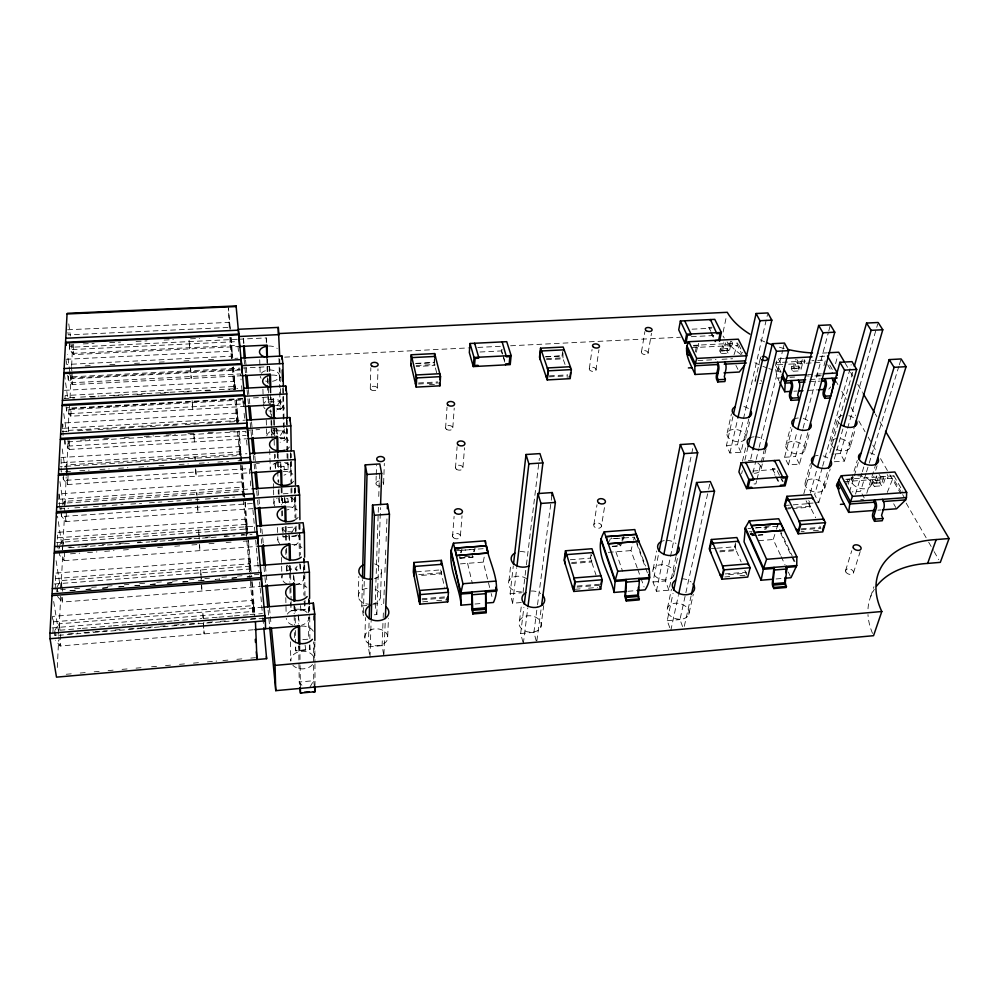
<?xml version="1.0" encoding="UTF-8"?>
<svg xmlns="http://www.w3.org/2000/svg" width="999" height="999" viewBox="0 0 999 999"><rect width="100%" height="100%" fill="white"/><g stroke="black" fill="none" stroke-linecap="round" stroke-linejoin="round"><path stroke-width="0.75" stroke-dasharray="5 3.75" d="M370.804 604.17A11.189 8.042 0.6 0 1 358.354 597.09L358.803 576.473M363.361 615.709L361.788 605.931L362.45 579.582M363.436 612.612L364.285 580.007M370.279 388.648L370.829 367.719M364.885 638.224L365.447 617.582M369.53 654.233L368.344 646.852L369.131 620.367M377.397 388.261L377.984 368.831M370.005 657.192L371.104 621.316M380.282 486.088A3.871 2.56 1.6 0 1 375.961 483.803L376.198 476.136M376.248 474.612L376.536 465.422M378.396 507.292L375.187 604.832L376.848 614.585L373.851 614.835M378.758 496.453L379.52 473.226M376.848 614.585L380.494 507.604M383.628 483.279L384.328 463.399M380.557 595.242L381.443 570.304M383.604 654.482L382.105 645.641L383.117 619.193M383.179 617.632L383.354 612.961M383.703 603.633L384.603 580.282M384.89 572.502L385.839 547.602M386.076 541.383L387.025 516.483M383.916 654.395L385.277 620.129M387.712 636.251L388.436 618.593M62.45 597.427L62.238 602.072L260.152 586.475M64.56 551.873L64.161 560.639L256.456 546.453M66.409 511.863L65.971 521.54L252.959 508.628M68.094 475.374L67.682 484.527L249.638 472.777M69.693 440.784L69.293 449.463L246.491 438.773M242.769 398.489L71.216 407.967L70.829 416.208L243.494 406.493M54.745 631.705L54.558 635.476L58.466 635.327L59.016 623.826L262.687 607.255M60.714 588.324L61.089 580.594L258.816 565.534M62.687 547.115L63.037 539.822L255.157 526.136M64.548 508.229L65.971 521.54L61.488 516.146L60.802 511.525M64.61 506.855L64.873 501.336L251.698 488.898M66.321 471.004L67.682 484.527L63.324 479.27L62.662 474.687M66.396 469.48L66.608 464.91L246.878 453.708M57.305 667.519L58.591 640.297M60.689 596.203L59.078 630.282L80.807 628.496M61.076 588.049L62.675 554.408M65.047 504.42L66.134 477.372M66.458 474.712L68.069 440.821M68.506 431.768L68.844 406.481M70.105 397.977L70.729 378.821L67.47 354.433M240.247 370.067L70.729 378.821L71.204 374.912M71.641 365.696L72.228 353.396L71.541 345.03M61.488 516.146L61.701 511.913M63.324 479.27L63.524 475.274M67.845 439.061L69.293 449.463L65.06 444.343L65.247 440.547M69.431 405.894L70.829 416.208L66.708 411.213L66.883 407.604L71.216 407.967M242.195 375.711L72.29 384.615L68.269 379.745L68.444 376.311L72.652 376.785L239.947 368.169M69.755 349.812L69.331 342.12L69.755 349.812L73.689 354.57L239.485 346.491M56.943 588.161L56.756 591.72L58.417 591.583M58.916 548.975L59.066 545.991L59.59 549.462M60.877 510.114L61.014 507.305M52.435 619.28L52.585 616.408L253.334 600.249L254.383 614.01M58.704 499.413L59.003 493.906L243.157 481.818L244.193 496.416M62.413 428.808L62.712 423.039L237.25 413.087L237.974 421.478L227.085 422.115M52.872 633.316L53.471 621.815L52.585 616.408M55.145 589.373L55.694 578.546L54.845 573.151L249.738 558.491L250.749 571.615M57.28 547.964L57.393 535.064M59.366 507.504L59.79 499.225L59.003 493.906M61.101 458.828L61.201 471.94L70.504 471.353M63.074 435.502L62.9 424.35M64.997 398.289L65.135 395.554L234.765 386.438L234.99 389.111M436.65 372.764L434.115 362.699L434.378 358.142M434.602 358.142L434.353 362.4L415.696 363.374M445.591 428.059L447.028 407.03M416.358 571.84L440.984 569.855L441.62 572.789L441.546 573.838L418.681 575.649M452.822 427.622L454.233 408.104M455.494 467.932L457.092 446.703M452.559 536.376L454.095 516.383M462.949 467.445L464.523 447.752M460.414 535.789L462.038 515.821M461.938 549.2L461.838 550.312L484.215 548.601M474.912 549.313L475.012 548.201M504.77 362.075L501.298 350.924L501.398 349.925L503.671 349.812M508.953 580.856L510.851 563.911M521.303 602.522L512.649 603.246L510.127 593.731L513.299 565.884M512.649 603.246L516.783 567.619M519.542 620.666L521.615 603.646M523.026 592.669L526.223 566.408M526.411 564.86L539.398 458.241M522.939 642.132L520.666 633.528L523.888 607.38M523.326 643.568L527.772 608.154M565.059 364.473L562.025 356.044L562.599 351.548M546.453 359.69L563.024 358.828L562.937 351.536M536.251 640.958L533.903 632.367L537.325 606.243M537.537 604.707L551.061 501.773M551.261 500.237L551.873 495.629M536.85 640.846L541.171 608.553M540.796 627.247A11.251 8.204 7.9 0 0 527.847 615.784A11.251 8.204 7.9 0 0 521.815 628.958A11.251 8.204 7.9 0 0 540.796 627.247L543.718 605.594M589.36 368.431L592.057 349.463M595.941 370.204A3.459 2.06 8 0 0 591.845 367.232A3.459 2.06 8 0 0 590.159 370.517A3.459 2.06 8 0 0 595.941 370.204L598.925 349.787M593.881 524.5L597.002 504.77M591.096 554.133L590.446 558.179L596.003 575.087M571.515 563.573L591.708 561.975L591.396 555.144M601.348 526.685A3.921 2.647 9.5 0 0 596.69 522.927A3.921 2.647 9.5 0 0 594.792 527.185A3.921 2.647 9.5 0 0 601.348 526.685L604.807 505.432M641.495 351.735L644.904 331.531M647.402 572.889L634.353 537.162L611.326 538.923L611.513 537.812M648.014 353.459A3.409 1.986 9.1 0 0 643.88 350.574A3.409 1.986 9.1 0 0 642.369 353.758A3.409 1.986 9.1 0 0 648.014 353.459L651.498 333.254M623.888 537.924L624.1 536.863M489.672 587.524L483.279 562.1L484.39 556.056M695.316 351.91L696.79 344.505A4.62 1.486 87.5 0 1 697.227 343.469M653.146 569.243L656.755 550.961M696.353 352.222L697.752 345.929L698.801 347.302L698.551 343.644A4.62 1.486 87.5 0 0 698.363 343.394M675.948 556.593L668.918 590.197L656.405 591.246L653.009 581.98L658.778 552.971M712.1 327.235L708.903 327.385L710.002 330.994M656.405 591.246L663.211 557.604M460.676 552.697L461.213 550.087M668.918 590.197L665.446 580.956L693.743 443.693M723.126 332.068L726.635 315.347M731.206 344.131L724.063 344.568L722.277 352.247A3.197 1.074 87.5 0 1 720.791 352.909L719.854 351.011L720.316 348.813L727.247 348.451L728.358 350.399L730.032 342.794A4.595 1.573 87.6 0 1 730.319 342.045M673.826 575.362A10.814 7.418 12.4 0 0 660.564 564.772A10.814 7.418 12.4 0 0 656.018 576.873A10.814 7.418 12.4 0 0 673.826 575.362L677.996 555.581M667.494 607.966L671.44 589.26M469.592 556.718C464.098 554.445 456.568 562.687 460.901 554.108M461.176 552.797L461.725 550.199M669.78 627.684L667.22 620.704L673.026 593.369M730.494 341.77A4.595 1.573 87.6 0 1 731.892 341.933L732.629 343.356L732.155 345.579L731.605 344.493A1.836 0.637 87.6 0 0 730.731 344.88L729.233 351.885A3.197 1.086 87.5 0 1 727.734 352.547L726.785 350.649L727.247 348.451M670.804 630.469L678.358 595.504M473.676 551.698L474.25 549.088M682.579 626.548L679.969 619.58L708.316 490.659M708.653 489.135L709.989 483.079M727.16 433.004L731.43 413.886M684.303 626.298L691.096 595.928M748.8 418.856L740.996 452.272L729.919 452.997L726.448 445.504L732.916 416.683M688.786 614.385A11.139 7.817 13.7 0 0 675.062 603.234A11.139 7.817 13.7 0 0 670.529 616.033A11.139 7.817 13.7 0 0 688.786 614.385L693.306 594.243M459.927 558.279L472.864 557.28L473.913 553.109M474.2 551.81L474.8 549.188M729.919 452.997L737.524 419.555M740.996 452.272L737.474 444.792L767.507 314.46M755.157 380.656L760.514 357.555M745.853 438.111A9.715 5.919 12.4 0 0 733.553 429.47A9.715 5.919 12.4 0 0 730.082 439.173A9.715 5.919 12.4 0 0 745.853 438.111L750.336 418.993M742.469 461.263L745.953 446.453M741.633 473.751L742.344 470.729M744.854 460.139L748.076 446.528M750.724 458.891L752.547 451.311M735.576 542.869L734.602 546.853L741.146 561.9M752.921 472.977L755.856 460.889M756.218 459.378L758.79 448.813M759.153 447.302L782.629 350.612M783.004 349.101L784.465 343.069M719.767 551.86L736.213 550.561L735.264 546.753L735.963 543.856M756.63 480.819L755.893 483.853L751.635 484.153M757.005 479.308L764.073 450.549M754.407 473.339A9.978 6.194 13.3 0 0 760.963 469.567L762.424 463.623M762.786 462.15L766.083 448.826M796.702 359.578A4.645 1.786 87.4 0 1 797.152 360.027L797.976 361.476L797.414 363.711L796.802 362.587A1.861 0.712 87.4 0 0 795.803 362.962L794.043 369.967A3.222 1.236 87.3 0 1 792.344 370.579L791.283 368.631L791.832 366.433L798.763 366.059L800.012 368.044L801.997 360.452A4.645 1.811 87.4 0 1 802.334 359.702M637.275 568.044L630.993 550.599L633.241 541.645M633.603 540.147L634.353 537.162M779.445 475.312L776.061 468.419L772.502 468.656L774.937 475.187M804.145 359.652L804.982 361.101L804.407 363.324L803.783 362.212A1.848 0.724 87.4 0 0 802.784 362.575L800.998 369.58A3.222 1.249 87.3 0 1 799.275 370.192L798.201 368.256L798.763 366.059M785.901 445.054L790.434 427.435M807.891 432.642L799.462 464.135L788.411 464.885L784.59 457.28L791.945 428.821M788.411 464.885L797.052 431.855M799.462 464.135L795.579 456.543L802.709 429.607M803.096 428.109L828.408 332.342M828.808 330.856L830.394 324.862M776.46 529.208L777.672 525.187L778.983 527.959M823.963 365.721L825.499 359.99L811.837 360.726M804.857 450.224A9.828 5.944 14 0 0 792.132 441.458A9.828 5.944 14 0 0 789.123 451.311A9.828 5.944 14 0 0 804.857 450.224L809.977 431.131M835.564 363.673L837.899 355.082M805.132 482.854L810.401 463.611M803.795 493.906L811.6 465.497M813.111 503.046L807.442 503.459L808.266 500.462M810.351 492.969L817.02 468.993M809.352 501.123L808.616 503.746L815.671 517.757M792.195 508.553L810.351 507.205L809.34 503.596L810.139 500.736M822.227 467.694L814.672 494.58L818.793 502.622L814.535 502.934M822.652 466.208L851.185 364.635M831.106 442.095L837.699 418.706M852.622 372.265L829.432 454.27L834.09 453.958M818.793 502.622L828.159 469.705M824.699 488.286A10.152 6.269 15.2 0 0 811.475 479.033A10.152 6.269 15.2 0 0 808.553 489.485A10.152 6.269 15.2 0 0 824.699 488.286L830.194 469.043M842.906 428.946L833.491 461.813L844.417 461.063L854.008 428.234M844.417 461.063L840.296 453.546L847.177 429.72M847.602 428.221L877.709 323.976M793.081 368.406L795.017 360.826A4.645 1.786 87.4 0 1 795.766 359.603M850.062 447.227A9.815 5.832 15 0 0 837.137 438.536A9.815 5.832 15 0 0 834.527 448.301A9.815 5.832 15 0 0 850.062 447.227L855.631 428.221M846.278 485.089L848.563 477.485A5.095 2.123 85.2 0 1 848.75 477.072M848.201 484.29L849.487 479.957A2.035 0.849 85.2 0 1 850.673 479.782L851.41 481.118L852.097 478.833L851.111 477.072M851.535 479.582L857.279 460.414M849.425 492.07L853.883 477.185M854.332 475.699L858.353 462.3M855.531 494.093L861.887 473.214M862.337 471.728L864.147 465.759M866.033 473.426L860.576 491.271L852.209 491.87M866.495 471.94L868.768 464.51M869.23 463.024L898.838 366.383M899.3 364.897L901.123 358.953M866.782 493.281L875.099 466.471M871.103 484.965L873.863 476.123M875.698 470.229L877.072 465.809M879.07 474.488A5.082 2.21 85.1 0 1 879.62 475.074L880.643 476.81L879.919 479.095L879.157 477.759A2.035 0.887 85.1 0 0 877.934 477.947L875.673 485.139A3.534 1.523 85.1 0 1 873.538 485.439L872.239 483.116L872.939 480.856L880.431 480.332L881.967 482.742L884.502 474.95A5.082 2.223 85.1 0 1 884.714 474.55M845.616 570.479L851.785 550.699M780.469 555.082L773.226 539.51L775.998 530.681M876.822 475.874L874.487 483.254L881.917 482.767M887.187 474.537L888.211 476.273L887.487 478.571L886.725 477.235A2.023 0.887 85.1 0 0 885.476 477.422L883.191 484.602A3.521 1.536 85.1 0 1 881.031 484.902L879.719 482.579L880.431 480.332M853.496 572.752L860.214 551.56M845.716 479.283L893.893 475.874L887.262 492.457M721.415 350.761L723.051 343.156A4.608 1.561 87.5 0 1 723.513 342.12M870.653 596.653L873.938 586.75M734.04 354.695L737.874 343.082L693.356 345.379M609.402 541.321L610.339 538.723M621.915 540.372L623.376 536.475M612.412 546.253L620.729 545.604L622.215 541.733M622.714 540.447L623.726 537.837L611.163 538.798M753.446 534.128L750.436 534.365L751.91 531.655M764.622 529.445L765.971 526.873M765.696 529.507L767.07 526.935L754.969 527.859M784.377 358.354L778.221 358.691C773.139 365.047 776.31 374.113 778.945 380.794M310.04 686.85L313.723 680.694L313.536 641.907M296.328 570.766L296.004 568.031L298.052 564.672M291.808 532.405L295.13 526.985L282.068 527.922L283.067 536.85L286.538 536.725L286.089 532.817L282.068 527.922M287.862 453.871L288.149 469.243L284.415 469.817L284.003 466.283L286.376 462.45M271.191 426.685L271.316 431.306L283.479 430.581L280.369 435.552L280.769 438.923L284.403 438.274L284.216 428.933M54.808 630.444L59.016 623.826L60.002 629.932M56.993 586.975L61.089 580.594L61.801 585.152M59.853 544.755L63.037 539.822L63.711 544.355M62.562 504.92L64.873 501.336L65.31 504.345M65.11 467.22L66.608 464.91M828.745 389.173L830.706 386.925M874.437 483.291L872.939 480.856M69.168 345.367L71.266 344.755M69.081 374.887L69.805 374.687M309.915 644.904L309.952 649.55L295.754 650.786L295.08 644.817M278.783 498.376L279.258 502.609L292.083 501.735L291.283 453.758M305.032 600.387L305.132 609.64L291.296 610.776L290.347 602.285M292.27 536.313L296.204 535.901L296.054 524.987M368.344 646.852L382.105 645.641M520.666 633.528L533.903 632.367M667.22 620.704L679.969 619.58M66.246 674.263L74.013 673.588M80.207 673.039L87.962 672.364M94.168 671.815L101.923 671.141M108.129 670.591L115.884 669.917M122.09 669.367L129.845 668.693M136.051 668.144L143.806 667.469M151.561 666.795L157.767 666.246M165.522 665.571L173.277 664.884M179.483 664.347L187.238 663.661M193.444 663.124L201.199 662.437M207.405 661.9L216.708 661.076M222.914 660.539L229.121 659.989M236.875 659.315L243.082 658.766M250.836 658.091L255.482 657.679M302.822 639.635L308.691 639.123L308.529 617.469M474.962 604.02L482.667 603.384M628.021 591.283L637.337 590.509M776.048 578.97L783.516 578.346M253.309 629.77L60.202 646.003L55.32 640.159M51.973 627.896L254.283 611.351M422.09 598.776L445.354 596.865M577.172 586.063L599.537 584.228M725.074 573.938L746.328 572.19L746.066 573.226L724.824 574.974M422.028 599.837L445.267 597.926M577.01 587.1L599.363 585.277L598.401 582.355M82.355 628.371L111.851 625.948M113.399 625.824L125.812 624.8M127.373 624.675L141.334 623.526M142.894 623.401L156.855 622.252M158.404 622.115L172.377 620.978M173.926 620.841L201.873 618.543M203.421 618.418L217.395 617.27M218.943 617.145L232.917 615.996M234.465 615.871L248.439 614.722M249.987 614.597L262.4 613.573M361.788 605.931L367.744 605.444M510.127 593.731L521.59 592.794M653.009 581.98L665.446 580.956M422.714 601.835L430.482 601.198M436.7 600.686L447.577 599.787M575.112 589.285L582.579 588.661M588.561 588.174L597.514 587.437M724.762 576.96L732.379 576.323M739.984 575.699L746.066 575.199M68.506 633.865L77.81 633.091M84.028 632.579L93.332 631.805M94.893 631.68L107.305 630.656M115.072 630.007L122.827 629.37M129.046 628.858L138.349 628.084M139.91 627.959L152.323 626.935M160.09 626.286L167.844 625.649M174.051 625.137L183.366 624.363M189.573 623.851L198.888 623.076M212.7 621.94L203.546 622.689L203.759 626.897M220.329 621.303L227.959 620.679M234.066 620.167L243.219 619.417M250.849 618.781L258.479 618.144M58.479 635.327L265.247 618.206M53.471 621.815L253.546 605.581L253.334 600.249M460.414 563.886L483.279 562.1M608.304 552.36L630.993 550.599M758.666 540.646L773.226 539.51M570.317 559.752L590.933 558.079M711.363 548.626L716.708 548.264M717.332 548.164L735.264 546.753M418.743 574.587L441.62 572.789M571.665 562.537L591.87 560.938M720.017 550.836L736.475 549.537M54.283 583.978L250.637 568.955M749.138 531.868L752.122 531.643M801.323 528.833L819.742 527.41M287.675 565.471L290.147 568.481L296.004 568.031M801.036 529.845L820.991 528.321L818.993 524.363M750.112 534.04L753.109 533.816M750.599 534.24L753.596 534.003M617.557 544.592L620.329 544.38M751.335 535.002L755.831 534.652M460.077 558.004L473.026 557.005M758.441 534.977L762.936 534.64A2.672 0.949 84.8 0 1 762.012 534.515M801.098 531.643L804.17 531.406M813.411 530.694L821.103 530.094M612.162 546.528L620.466 545.879M752.085 535.726L756.593 535.377M758.091 535.264L762.587 534.915M60.664 589.722L65.322 589.36M74.625 588.648L80.819 588.161M91.671 587.325L96.329 586.962M107.18 586.126L113.374 585.651M124.226 584.815L128.883 584.452M139.735 583.616L145.929 583.129M156.781 582.292L161.438 581.93M172.29 581.093L178.484 580.619M189.335 579.782L193.993 579.42M204.845 578.583L209.49 578.221M221.89 577.26L226.548 576.91M237.4 576.061L242.045 575.711M254.358 574.75L258.916 574.4M70.442 590.634L76.611 590.159M85.852 589.435L90.472 589.085M102.797 588.124L108.966 587.649M118.207 586.937L124.376 586.45M135.152 585.614L139.785 585.264M150.562 584.427L156.731 583.953M167.52 583.116L172.14 582.754M182.917 581.918L189.086 581.443M198.326 580.719L204.458 580.244M231.83 578.134L237.912 577.659M247.028 576.947L251.598 576.598M69.843 590.696L76.024 590.222M86.838 589.385L91.471 589.023M102.298 588.186L108.479 587.699M119.293 586.863L123.926 586.513M134.74 585.664L139.385 585.314M150.2 584.477L156.381 583.99M167.195 583.154L171.828 582.792M182.642 581.955L188.823 581.48M204.271 580.282L201.186 580.519L200.662 569.954L201.411 580.481M232.018 578.134L236.651 577.772M247.44 576.935L252.06 576.585M877.996 510.177L881.081 509.94M55.694 578.546L249.962 563.798L249.738 558.491M456.468 549.612L459.203 549.4M767.607 525.949L770.479 525.724M456.381 550.724L473.464 549.425M747.989 528.508L750.873 528.284M755.219 527.959L777.384 526.273M70.454 553.833L79.795 553.159M87.587 552.584L96.928 551.91M104.708 551.336L114.048 550.649M123.389 549.974L131.169 549.4M140.509 548.726L148.302 548.151M157.642 547.477L165.422 546.903M174.763 546.228L182.542 545.654M191.883 544.967L199.675 544.405M209.016 543.718L216.795 543.156M226.136 542.469L233.916 541.908M243.257 541.221L251.049 540.659M860.726 499.55L863.523 499.338M784.465 505.519L809.34 503.596M787.924 507.867L810.639 506.193M786.138 508.991L790.684 508.666M872.239 483.116L879.719 482.579M56.444 542.594L247.203 528.958L246.353 519.08L56.98 532.392M874.699 486.326L882.204 485.776M68.094 547.19L71.191 546.965M85.102 545.966L88.199 545.741M102.11 544.73L105.207 544.505M119.118 543.506L123.751 543.169M137.662 542.17L140.759 541.945M154.67 540.934L157.767 540.721M171.678 539.71L174.775 539.485M188.686 538.486L191.783 538.261M205.694 537.262L210.327 536.925M224.238 535.914L227.335 535.701M241.246 534.69L244.343 534.465M69.168 547.727L80.02 546.94M81.568 546.828L97.065 545.716M98.626 545.604L114.123 544.48M115.672 544.368L131.169 543.244M137.375 542.794L149.763 541.908M151.324 541.795L166.821 540.671M168.369 540.559L183.866 539.435M185.414 539.323L200.911 538.211M202.472 538.099L217.969 536.975M224.163 536.525L235.015 535.751M241.209 535.302L252.06 534.515M846.977 479.495L850.024 479.27M878.483 477.272L886.038 476.735M843.768 481.668L893.156 478.159L901.91 493.331M57.805 537.749L246.591 524.363L246.353 519.08M252.347 503.496L64.485 516.346L62.575 549.662L57.505 516.233M752.709 471.016L776.985 469.343M59.79 499.225L243.394 487.062L243.157 481.818M58.491 503.546L243.956 491.158M784.59 457.28L795.579 456.543M835.639 453.858L840.296 453.546M59.291 508.891L68.619 508.254M74.825 507.842L87.263 507.005M93.481 506.58L105.906 505.744M112.125 505.319L123.002 504.595M130.769 504.07L141.646 503.334M149.413 502.809L161.838 501.973M168.057 501.548L180.482 500.711M186.701 500.299L199.126 499.463M205.344 499.038L217.782 498.201M223.988 497.777L234.865 497.052M288.074 493.469L278.309 494.13L278.197 489.547M726.448 445.504L737.474 444.792M79.808 470.766L89.123 470.179M99.975 469.493L109.278 468.906M118.594 468.319L127.897 467.732M138.749 467.057L148.064 466.471M158.916 465.784L166.671 465.297M179.083 464.51L188.386 463.923M199.238 463.249L208.554 462.662M217.857 462.075L228.709 461.388M238.024 460.801L241.121 460.614L240.946 456.693M256.393 463.436L259.415 463.236M276.049 462.187L279.071 461.988M66.196 480.307L249.163 468.593M284.003 466.283L278.559 466.633L275.687 463.124M283.753 469.518L288.149 469.243L287.337 462.512M60.902 457.505L240.122 446.541L240.884 455.394L60.427 466.633M61.676 462.799L240.359 451.748L241.121 460.614M67.82 446.128L246.141 435.452M280.107 438.536L284.403 438.274L283.479 430.581M68.257 430.394L245.292 420.142M62.263 431.693L70.03 431.231M77.81 430.781L91.808 429.97M98.027 429.607L113.574 428.708M119.793 428.346L135.34 427.447M141.558 427.085L155.557 426.273M163.337 425.811L177.335 425M185.102 424.55L199.101 423.738M206.88 423.289L220.866 422.477M793.855 391.208L796.89 391.034M807.504 390.422L816.608 389.885M80.532 440.084L89.885 439.585M103.871 438.761L111.638 438.299M124.151 437.5L131.943 437.038M144.256 436.363L153.571 435.814M165.996 435.077L175.325 434.528M188.024 433.716L194.256 433.341M208.279 432.517L216.795 432.067M230.095 431.218L238.112 430.806M247.24 430.269L259.653 429.533M272.065 428.796L276.711 428.521L277.36 434.103M67.72 441.883L245.841 431.306L246.041 434.066M807.679 374.637L821.702 373.851M777.497 378.047L780.606 377.872M789.934 377.347L794.605 377.085M814.822 375.936L821.041 375.587M276.636 408.966L280.831 408.728L280.569 396.378M810.064 379.495L820.416 378.908M809.49 381.73L819.829 381.143M63.449 428.284L237.487 418.256L238.087 425.262M796.34 362.225L803.333 361.838M418.544 382.992L437.787 381.943M549.413 375.861L567.744 374.862M418.494 384.016L437.724 382.967M549.288 376.86L567.607 375.861M782.779 364.51L775.474 364.91L780.219 373.813M788.636 364.185L823.576 362.275M429.445 384.64L436.863 384.228M566.982 377.098L570.042 376.935M253.371 397.902L268.506 397.065M799.949 368.082L793.006 368.469L791.832 366.433M242.819 399.038L69.605 408.616L69.268 409.565L241.633 400.012M791.283 368.631L798.201 368.256M793.119 371.241L800.062 370.854M267.844 394.418L268.057 402.048L279.945 401.386L280.831 408.728L277.297 409.44L276.91 406.231L279.945 401.386L279.67 389.061M69.356 413.661L243.257 403.933L242.969 399.937M721.478 353.546L728.421 353.171M64.423 390.347L234.528 381.318L235.215 389.298L228.983 389.635M697.901 360.589L716.008 359.615M722.04 359.29L732.604 358.728M819.754 356.443L827.447 356.031M69.818 397.664L74.45 397.415M80.607 397.09L99.113 396.091M100.662 396.004L122.24 394.842M123.789 394.755L145.367 393.594M146.915 393.506L168.494 392.345M170.042 392.257L191.621 391.096M196.229 390.846L213.137 389.935M219.28 389.598L237.725 388.599M63.998 398.551L74.888 397.964M90.459 397.127L98.239 396.703M113.799 395.866L123.139 395.354M137.15 394.593L144.93 394.18M160.502 393.331L168.282 392.919M183.841 392.07L191.633 391.658M205.632 390.896L213.424 390.472M804.982 361.101L776.011 362.674L780.881 371.778M241.483 368.094L269.555 366.645L270.254 372.714M71.054 377.984L240.097 369.268M693.681 346.066L697.901 345.854M691.745 347.677L737.399 345.304L741.995 354.308M545.854 356.606L562.4 355.744M415.472 363.673L434.115 362.699M545.491 356.905L562.025 356.044M70.829 382.792L240.522 373.938L241.059 379.845M416.196 365.509L434.89 364.535L434.827 365.547L416.146 366.521M546.578 358.691L563.149 357.829M728.296 350.437L721.353 350.799L720.316 348.813M719.854 351.011L726.785 350.649M85.19 365.871L91.359 365.572M109.865 364.635L116.034 364.323M134.553 363.399L140.722 363.087M159.228 362.162L165.397 361.85M183.916 360.914L190.085 360.614M208.629 359.677L214.797 359.365M234.89 358.354L237.974 358.204M284.653 357.155L468.519 347.902M477.859 347.427L501.236 346.253M510.589 345.779L680.419 337.225M691.333 336.675L716.258 335.414M479.995 352.01L501.298 350.924M237.275 339.298L74.026 347.115L69.918 346.553M238.811 339.223L266.221 337.912L266.895 343.693M72.128 349.55L237.637 341.583M72.228 353.396L237.912 345.342M66.046 359.29L231.93 351.124L232.58 358.703M692.082 329.183L711.538 328.221M83.242 343.906L94.131 343.394M109.678 342.657L120.567 342.133M136.114 341.396L147.003 340.884M164.111 340.072L173.439 339.623M190.509 338.811L199.613 338.386M217.819 337.512L225.399 337.163M67.595 329.77L229.47 322.365L230.082 329.595M472.814 557.28L471.903 554.208M724.213 344.493L725.162 345.941L725.636 343.718L724.899 342.295A4.608 1.561 87.5 0 0 724.712 342.045M57.505 596.378L62.238 602.072L61.526 597.489M301.91 685.264L299.225 682.017L298.713 645.391M268.057 402.048L270.804 405.407M275.05 435.876L271.316 431.306L272.178 439.011M845.042 362.949L849.799 370.991M850.599 372.327L852.971 376.348M857.741 384.39L862.499 392.432M875.211 413.873L876.797 416.558M879.969 421.928L883.94 428.621M829.757 365.072L832.741 370.217M893.893 475.874L902.759 491.196M827.671 364.71L832.879 373.738M902.634 494.592L904.095 497.127M836.325 381.868L837.874 384.553M841.757 391.296L846.415 399.375M851.073 407.455L855.718 415.534M858.828 420.929L865.034 431.705M868.143 437.087L872.027 443.831M872.801 445.167L876.672 451.91M880.556 458.641L889.098 473.464M889.872 474.812L900.736 493.668M906.168 503.096L927.896 540.809M928.67 542.157L933.328 550.237M934.102 551.585L938.76 559.665M893.668 503.758L895.803 507.529M862.025 493.918L864.197 497.902M778.221 358.691L782.467 366.571M738.573 344.443L742.744 352.585M806.093 500.774L807.442 503.459M735.938 365.384L737.936 369.368M708.903 327.385L710.851 331.331M711.5 332.655L714.098 337.912M710.651 332.317L713.898 338.886M781.73 478.996L783.091 481.743M780.132 476.685L782.841 482.192M772.502 468.656L775.873 475.549M776.548 476.935L779.919 483.828M775.611 476.56L778.983 483.466M779.645 529.358L792.145 555.769M792.794 557.155L795.429 562.724M780.669 533.216L791.183 555.469M791.832 556.855L795.117 563.811M781.118 556.493L785.077 564.984M788.361 572.065L790.334 576.311M744.842 570.392L747.739 577.072M636.126 540.347L645.529 566.071M637.799 569.505L640.409 576.773M640.933 578.234L644.068 586.95M619.093 542.907L619.88 545.129A2.722 0.712 85.3 0 0 620.729 545.604M615.884 551.773L622.627 571.341M501.398 349.925L502.697 354.108M503.134 355.494L505.294 362.462M491.183 593.506L491.933 596.503M467.582 563.324L472.365 583.453M440.684 569.929L444.518 587.312M54.995 631.618L55.569 635.114L60.739 634.515L60.202 646.016L58.716 636.863M53.671 601.473L58.392 630.606M57.18 588.136L57.73 591.633M56.119 560.701L59.952 585.139M62.025 586.675L62.737 591.233M59.016 551.623L59.553 555.107L64.161 560.639L63.237 554.57M59.928 481.58L63.274 504.233M62.225 448.913L64.81 466.908M64.411 439.785L65.06 444.343M67.033 467.907L67.67 472.39M63.761 413.598L66.271 431.468M66.084 406.693L66.708 411.213M64.436 374.188L67.795 398.801M66.221 360.589L66.746 364.46L232.168 356.193L231.93 351.124M67.67 375.262L68.269 379.745M70.929 374.388L72.29 384.615L72.078 372.402M67.932 332.317L68.269 334.877L229.708 327.397L229.47 322.365M71.304 366.571L71.878 370.954M73.651 344.218L73.689 354.57L72.365 344.43M68.769 323.876L70.355 335.964M291.571 497.502L292.083 501.735L279.258 502.609L278.921 488.861M295.13 526.985L296.204 535.901L283.067 536.85L282.829 526.086M299.575 563.786L300.549 571.815M304.108 601.173L305.132 609.64L291.296 610.776L291.233 607.667M309.415 645.092L309.952 649.55L295.754 650.786L295.654 644.555M314.385 686.213L313.723 680.694L299.225 682.017L299.688 686.163M288.249 502.235L287.812 498.526L282.23 498.901L282.655 502.622M300.437 605.519L300.949 609.852M305.107 645.079L305.644 649.65M273.813 403.446L273.039 396.815L273.202 403.022M281.256 467.782L280.582 461.9L280.719 468.044M284.802 498.389L285.577 505.032M289.111 535.551L289.922 542.569M293.831 576.323L294.518 582.267M298.451 616.233L299.413 624.5M290.147 568.481L290.622 572.589M294.43 606.018L294.917 610.339M298.938 645.616L299.45 650.187M274.875 463.311L275.624 470.042L275.474 463.836M286.326 566.146L287.075 572.852M243.469 338.349L244.068 344.555M245.554 360.052L246.154 366.246M246.303 367.794L246.903 374.001M248.401 389.498L249.151 397.252M249.3 398.801L249.9 404.995M251.548 422.04L252.148 428.246M252.297 429.795L252.884 436.001M254.832 456.143L255.432 462.337M255.582 463.898L256.181 470.092M258.129 490.247L259.628 505.744M261.863 528.995L263.212 542.944M265.459 566.183L267.108 583.241M269.505 608.029L271.141 625.087M244.143 359.203L245.467 373.139M247.09 390.172L248.426 404.12M250.2 422.702L251.523 436.638M253.296 455.232L254.782 470.716M256.706 490.859L257.442 498.601M257.592 500.149L258.179 506.343M260.252 528.021L260.689 532.667M261.288 538.873L261.726 543.518M263.948 566.745L264.835 576.036M264.972 577.584L265.572 583.791M268.082 610.114L269.555 625.611M238.049 346.84L238.461 351.323M241.596 385.751L242.27 393.131M243.107 401.423L243.544 407.043M244.106 413.236L244.817 420.991M246.566 440.072L247.265 447.777M249.263 468.843L249.725 474.737M250.287 480.894L250.986 488.573M252.909 509.665L255.02 532.754M255.719 540.309L256.281 546.503M256.418 548.051L257.555 560.439M257.692 561.987L258.541 571.278M259.603 581.98L259.952 586.663M260.165 588.049L262.262 612.075M262.937 618.431L263.499 624.625M230.22 328.521L228.434 307.754L229.333 327.997M230.981 337.412L232.767 358.129M233.529 367.008L235.439 389.235M238.262 421.978L236.214 398.139L237.213 422.639M241.621 460.964L239.036 430.931L240.022 455.619M242.008 465.509L244.231 491.333M244.355 492.857L244.755 497.415M245.155 502.022L248.064 535.951M248.464 540.509L251.586 576.81M251.985 581.418L255.045 616.995M243.394 487.062L244.081 495.079M246.591 524.363L247.427 534.24M249.962 563.798L250.861 574.263M253.546 605.581L254.495 616.683M231.406 358.466L229.782 337.3M232.168 367.47L234.078 389.91M234.965 400.374L236.863 422.827M237.625 431.793L240.06 460.339M240.434 464.847L243.132 496.615M243.394 499.65L245.991 530.232M246.116 531.755L246.503 536.351M246.903 540.996L249.538 572.002L248.326 540.496M249.8 575.112L250.187 579.657M250.312 581.181L253.147 614.585L251.835 581.343M262.837 617.819L263.024 620.317M203.222 618.169L202.785 612.125L203.072 617.732M203.359 623.326L204.121 633.903L203.833 628.296M195.604 468.831L196.129 476.236L195.754 468.768M196.965 495.529L196.753 492.557L197.028 497.952M197.065 497.015L197.377 501.486M197.54 506.456L197.964 512.425L197.627 505.669M199.288 539.135L198.651 530.157L199.013 537.287M199.475 544.63L199.9 550.624L199.613 544.917M201.511 585.039L201.948 591.058L201.636 585.014M189.086 340.322L189.685 348.913L189.31 341.596M190.584 367.819L191.171 378.384L190.472 368.269M192.133 400.599L192.745 409.353L192.332 401.273M193.781 433.104L194.393 441.92L193.956 433.416M230.869 337.45L231.855 358.466M232.28 367.47L232.417 370.467M237.25 413.087L237.487 418.256M234.528 381.318L234.765 386.438M233.416 367.07L234.465 389.785M241.883 465.571L243.257 496.553M240.122 446.541L240.359 451.748M245.017 502.047L246.378 533.229M243.281 338.249L243.531 344.23M259.728 359.727L259.915 365.734M259.965 367.245L260.165 373.251M262.912 389.16L263.336 402.797M266.221 337.912L266.396 344.018M266.795 357.767L267.183 371.516M267.357 377.622L267.532 383.728M267.582 385.252L267.794 392.894M266.258 420.067L266.721 435.352M270.804 388.112L271.016 395.829M271.054 397.365L271.216 403.534M271.503 414.335L271.628 418.956M271.678 420.504L271.878 428.221M271.928 429.757L272.09 435.926M273.401 483.666L273.526 488.311M273.564 489.86L273.938 503.808M269.555 366.645L269.718 372.802M270.142 388.199L270.267 392.819M270.304 394.355L270.554 403.596M270.729 409.752L270.854 414.373M271.016 420.529L271.141 425.149M267.445 358.916L267.62 365.035M267.67 366.571L267.844 372.689M268.007 378.808L268.232 386.463M268.269 387.987L268.706 403.284M269.693 449.488L270.254 469.493A10.315 6.706 -1.6 0 1 274.775 463.399M277.51 527.497L277.71 535.289M277.747 536.838L277.822 539.959M274.363 420.317L274.713 434.303M275.237 454.508L275.312 457.617M273.651 420.079L274.001 434.041M274.163 440.247L274.325 446.453M274.525 454.208L274.65 458.853M278.084 453.708L278.446 468.993M278.709 479.695L278.783 482.742M276.711 428.521L276.86 434.615M277.31 452.934L277.722 469.717M277.759 471.241L278.009 481.918M278.983 358.229L279.633 387.512M281.98 487.637L282.18 496.865M282.218 498.401L282.355 504.557M282.492 510.701L282.655 518.394M281.169 487.999L281.306 494.143M281.343 495.679L281.556 504.895M281.693 511.038L281.868 518.718M281.431 557.467L281.606 564.835M281.643 566.308L281.918 578.109M286.139 526.461L286.451 541.933M286.576 548.114L286.763 557.392M286.913 565.122L287.038 571.316M282.692 388.087L283.416 427.472M284.653 497.052L284.815 504.782M285.264 526.398L285.577 541.845M285.739 549.562L285.864 555.744M285.801 597.677L286.139 613.948M279.757 359.315L280.357 387.113M280.394 388.648L280.532 394.83M288.948 534.14L289.098 541.895M289.523 565.184L289.648 571.391M289.673 572.939L289.847 582.255M289.96 588.461L290.11 596.216M286.526 418.893L286.838 435.664M286.388 419.755L286.538 427.422M286.563 428.958L287 451.973M287.025 453.496L287.113 458.104M290.447 641.77L290.809 661.063A11.801 8.816 -3.1 0 1 301.561 651.311A11.801 8.816 -3.1 0 1 314.323 658.99L314.248 641.208M283.404 388.449L283.529 394.68M283.554 396.241L284.191 427.372M290.584 452.809L290.834 468.169M290.372 453.096L290.497 460.826M290.534 462.362L290.871 482.455M290.971 488.636L291.059 493.269M290.484 565.721L290.759 581.256M290.871 587.474L291.096 599.899M291.121 601.46L291.209 606.118M287.25 420.067L287.837 452.335M295.067 607.142L295.204 616.495M295.229 618.056L295.329 624.288M295.429 630.519L295.629 642.994M293.519 574.912L293.619 581.143M294.006 604.507L294.156 613.861M294.181 615.409L294.33 624.762M294.455 632.554L294.555 638.786M298.301 614.86L298.426 624.013M295.517 487.612L296.029 523.439M294.842 488.436L294.955 496.166M294.98 497.714L295.042 502.36M294.543 488.111L294.668 495.891M294.693 497.44L294.992 517.657M299.975 524.225L300.087 533.441M300.1 534.977L300.349 554.932M300.462 564.135L300.537 570.279M299.3 524.375L299.475 538.374M298.926 524.113L299.051 533.316M299.063 534.852L299.338 556.306M299.837 645.729L300.075 664.048M300.1 665.584L300.374 686.962M303.509 558.154L303.659 573.563M303.684 575.112L303.883 595.142M304.633 558.741L304.683 563.361M304.695 564.91L305.02 598.838M303.983 558.716L304.021 563.124M304.033 564.597L304.121 573.426M309.615 600.012L309.64 604.657M309.653 606.206L309.715 615.484M309.727 617.032L309.877 638.711M308.966 598.776L309.003 604.682M309.016 606.156L309.066 613.536M308.391 598.901L308.516 615.921M314.86 642.045L314.935 662.225M314.947 663.773L315.022 685.514M313.424 615.534L313.436 620.192M794.13 419.105A9.953 5.894 13.8 0 1 798.288 417.994M803.308 418.531A9.953 5.894 13.8 0 1 807.854 420.567M857.729 475.774A10.152 6.156 16.1 0 1 871.215 483.928A10.152 6.156 16.1 0 1 858.116 487.712A10.152 6.156 16.1 0 1 853.608 476.973M813.823 456.555A10.29 6.231 14.9 0 1 818.081 455.369M823.251 455.919A10.29 6.231 14.9 0 1 827.959 458.066M261.226 373.314A9.603 5.782 -1 0 1 277.435 372.177A9.603 5.782 -1 0 1 271.74 381.431M267.994 381.481A9.603 5.782 -1 0 1 265.609 381.019M261.051 378.221A9.603 5.782 -1 0 1 260.252 376.261M268.519 346.041A9.715 5.744 -0.8 0 1 277.223 348.464M275.487 405.569A10.202 6.344 -1.1 0 1 284.628 408.204M266.795 435.776A10.065 6.381 -1.3 0 1 276.373 429.932A10.065 6.381 -1.3 0 1 286.688 434.965A10.065 6.381 -1.3 0 1 280.132 442.27M275.911 462.937A10.315 6.706 -1.6 0 1 290.047 466.083A10.315 6.706 -1.6 0 1 283.978 475.137M289.448 447.003A10.465 6.668 -1.3 0 1 285.914 449.687M279.233 437.624A10.465 6.668 -1.3 0 1 288.624 440.372M290.247 497.077A10.589 7.068 -1.8 0 1 294.905 504.22A10.589 7.068 -1.8 0 1 286.676 509.989M274.85 506.181A10.589 7.068 -1.8 0 1 277.148 498.164M749.675 437.987A10.102 6.156 13 0 1 753.97 436.838M755.194 436.813A10.102 6.156 13 0 1 763.661 439.485M757.879 463.136A9.978 6.194 13.3 0 1 760.963 469.567M748.326 460.502A9.978 6.194 13.3 0 1 753.371 461.038M743.918 406.506A9.84 5.882 12.2 0 1 748.376 408.516M374.625 563.886A11.351 8.017 0.8 0 1 381.543 571.378A11.351 8.017 0.8 0 1 374.438 578.696M375.112 589.273A11.189 8.042 0.6 0 1 380.607 596.828A11.189 8.042 0.6 0 1 373.651 603.658M358.354 597.09A11.189 8.042 0.6 0 1 368.144 588.186M296.366 584.103A11.651 8.304 -2.4 0 1 306.855 587.4M309.091 616.495A11.476 8.317 -2.7 0 1 301.573 625.224M292.769 625.124A11.476 8.317 -2.7 0 1 286.238 618.393M287.325 614.135A11.476 8.317 -2.7 0 1 307.068 612.499M312.562 664.522A11.801 8.816 -3.1 0 1 292.869 665.322M301.273 626.123A11.988 8.804 -2.8 0 1 313.524 631.58M372.814 604.333A11.676 8.492 0.8 0 1 381.693 604.457M821.29 375.761A76.374 42.058 12.2 0 1 811.563 376.074M809.078 376.024A76.374 42.058 12.2 0 1 806.568 375.924M781.131 372.177A76.374 42.058 12.2 0 1 768.793 368.531M766.395 367.682A76.374 42.058 12.2 0 1 762.874 366.308M759.44 364.86A76.374 42.058 12.2 0 1 752.846 361.725M741.008 354.583A76.374 42.058 12.2 0 1 727.085 341.858M724.25 338.012A76.374 42.058 12.2 0 1 723.051 336.076M761.088 383.266A3.484 2.023 12.2 0 1 759.602 383.653M755.256 381.73A3.484 2.023 12.2 0 1 755.956 379.82M760.801 380.332A3.484 2.023 12.2 0 1 761.787 381.356M827.409 352.822A77.273 41.658 12 0 1 817.569 353.122M784.215 348.551A77.273 41.658 12 0 1 776.71 346.366M764.772 341.895A77.273 41.658 12 0 1 758.091 338.761M872.539 633.391A99.513 63.761 21.8 0 1 867.981 614.56M868.006 608.803A99.513 63.761 21.8 0 1 874.312 589.348M531.056 591.046A11.414 8.179 7.8 0 1 540.759 593.518M869.979 452.784A10.29 6.119 15.8 0 1 874.737 454.907M841.133 424.837A9.953 5.794 14.7 0 1 842.344 415.359M848.838 415.709A9.953 5.794 14.7 0 1 853.421 417.719M760.626 358.616A3.534 2.01 12 0 1 761.325 356.718M520.017 551.623A11.101 7.742 7 0 1 528.284 553.284M521.378 591.808A10.939 7.767 7.1 0 1 508.916 580.918A10.939 7.767 7.1 0 1 527.41 579.37M660.726 541.833A10.977 7.393 12.2 0 1 664.223 540.596M666.895 540.397A10.977 7.393 12.2 0 1 675.986 543.481M375.961 483.803A3.871 2.56 1.6 0 1 379.32 480.994M382.879 482.042A3.871 2.56 1.6 0 1 383.354 484.59M681.768 578.746A11.301 7.792 13.4 0 1 691.146 581.98M291.72 544.443A11.326 7.842 -2.1 0 1 301.91 547.589M304.158 576.373A11.164 7.867 -2.4 0 1 293.956 585.102M286.988 584.015A11.164 7.867 -2.4 0 1 282.305 575.362M286.738 570.916A11.164 7.867 -2.4 0 1 297.802 570.067M293.681 481.218A10.739 7.03 -1.5 0 1 290.072 484.053M283.179 471.353A10.739 7.03 -1.5 0 1 292.819 474.225M297.577 534.79A10.864 7.443 -2.1 0 1 292.307 546.153M279.683 543.568A10.864 7.443 -2.1 0 1 278.871 536.151M287.812 531.793A10.864 7.443 -2.1 0 1 292.02 532.055M263.424 405.831A9.828 6.069 -1.1 0 1 271.716 399.325A9.828 6.069 -1.1 0 1 282.767 403.708A9.828 6.069 -1.1 0 1 276.461 411.001M271.366 411.288A9.828 6.069 -1.1 0 1 268.931 410.814M265.072 408.791A9.828 6.069 -1.1 0 1 263.686 406.855M298.152 517.282A11.026 7.418 -1.8 0 1 294.455 520.292M287.337 506.918A11.026 7.418 -1.8 0 1 297.24 509.915M271.915 375.075A9.953 6.031 -0.9 0 1 280.831 377.597M219.655 579.07L215.097 579.42L219.693 579.083M195.155 459.89L194.955 456.943L195.105 459.915M367.17 642.407A11.501 8.516 0.6 0 0 386.913 640.621A11.501 8.516 0.6 0 0 374.837 628.833A11.501 8.516 0.6 0 0 367.17 642.407M456.306 469.143A3.784 2.473 4.4 0 0 462.762 468.718A3.784 2.473 4.4 0 0 458.591 465.222A3.784 2.473 4.4 0 0 456.306 469.143M446.366 429.195A3.671 2.323 4 0 0 452.634 428.808A3.671 2.323 4 0 0 448.613 425.524A3.671 2.323 4 0 0 446.366 429.195M370.979 389.722A3.584 2.198 1.9 0 0 377.147 389.385A3.584 2.198 1.9 0 0 373.401 386.263A3.584 2.198 1.9 0 0 370.979 389.722M453.421 537.712A3.984 2.747 4.3 0 0 460.227 537.2A3.984 2.747 4.3 0 0 455.831 533.341A3.984 2.747 4.3 0 0 453.421 537.712M845.828 571.94A4.096 2.66 17.8 0 0 852.646 573.901A4.096 2.66 17.8 0 0 850.174 569.043A4.096 2.66 17.8 0 0 845.828 571.94"/><path stroke-width="1.5" d="M637.337 590.509L645.117 589.86C658.204 570.054 639.048 548.926 634.827 529.57L604.183 531.88C592.532 551.348 610.389 573.301 614.035 592.444L626.46 591.42M785.014 578.221L790.996 577.722L796.74 565.496L796.852 556.868L778.708 518.756L749.213 520.966L745.366 527.634L744.055 541.783L761.088 580.219L773.051 579.22M773.863 588.536L772.801 586.201A2.785 0.999 83.9 0 1 772.327 583.066L773.963 567.357A2.335 0.837 84.2 0 1 774.375 569.992L772.876 583.841L773.863 588.536L786.263 587.487L785.276 582.804L786.825 568.968A2.335 0.862 84.1 0 0 786.413 566.346L786.213 567.944M837.249 375.462L837.287 372.964L827.447 356.031M472.839 613.96L472.152 591.995L471.928 608.766L472.839 613.96L486.263 612.824L485.614 590.896L485.651 610.352M626.298 600.998L625.486 596.191L626.385 582.13A2.385 0.624 84.8 0 0 626.036 579.432L625.062 595.404A2.835 0.749 84.7 0 0 625.474 598.588L626.298 600.998L639.21 599.912L638.373 595.242L639.323 581.068A2.385 0.649 84.8 0 0 638.96 578.384L638.761 579.495L649.5 578.608M362.487 578.034L365.284 464.872L379.82 463.936L381.655 473.501L380.594 504.507M364.323 578.458L367.02 474.463L365.284 464.872M369.18 618.806L372.527 505.069L387.5 504.033L389.448 514.198L385.327 618.568M371.153 619.755L374.375 515.259L372.527 505.069M387.325 508.703L387.5 504.033M882.616 509.827L896.515 508.791L905.681 499.875L906.443 497.577L906.68 492.382L894.829 471.99L841.308 475.749C832.467 486.95 843.481 502.072 848.663 512.375L874.899 510.402M411.251 354.77L410.814 363.911L416.221 387.125L439.947 385.814L440.534 376.635L434.652 353.584L411.251 354.77L416.683 377.922L416.221 387.125M411.476 366.77L411.026 363.611M415.534 384.178L415.584 383.154L416.096 385.364L415.996 374.975L439.785 373.701L439.722 374.725M790.821 391.396L784.752 391.745L785.189 383.117L787.437 375.774L783.89 369.205M263.786 627.722L266.621 658.691L56.493 677.147L50.037 638.711L49.95 633.304L67.058 313.961L67.383 313.299L236.089 305.931L236.226 306.556L67.058 313.961M413.836 562.499L413.311 572.077L419.742 604.183L447.714 601.86L448.451 592.282L441.371 560.377L413.836 562.499L420.317 594.58L419.742 604.183M414.098 576.011L413.973 564.56L414.573 567.507L414.635 566.433L442.232 564.285L442.157 565.359M418.931 600.087L418.993 599.025L419.605 602.085L419.493 590.484L447.552 588.211L447.914 591.321M434.478 356.618L434.652 353.584M440.097 379.782L440.284 376.923M638.398 587.25L637.936 594.318A2.835 0.762 84.6 0 0 638.361 597.502M441.071 564.472L441.371 560.377M471.89 604.283L461.113 605.169C459.652 585.077 445.017 563.286 453.471 543.219L485.327 540.821C487.512 561.051 503.009 582.117 493.444 602.484L485.739 603.121M447.802 596.803L447.577 599.787L447.127 597.752M470.029 343.494L469.318 352.56L473.289 366.571L510.227 364.623L511.138 355.557L506.73 341.67L470.029 343.494L474.026 357.467L473.289 366.571M454.845 548.126L486.351 545.891L488.199 553.084L456.518 555.519L454.845 548.126L486.363 545.729L488.199 553.084M456.518 555.519L488.211 552.922M474.55 344.28L474.637 343.269L478.683 357.23L478.608 358.241L475.112 358.416L474.537 365.497L478.009 365.322L477.934 366.321M614.035 592.444L615.222 580.319L617.769 571.278L604.183 531.88M505.631 364.86L505.731 363.861L509.178 363.673L509.89 356.618L506.418 356.805L502.16 341.895M784.702 582.03L785.214 577.397M785.714 572.764L786.051 569.667M513.486 564.335L526.011 454.508L539.959 453.608L542.894 462.912L539.06 493.856M540.521 348.201L539.485 357.217L547.227 379.92L570.167 378.658L571.378 369.593L563.174 347.04L540.521 348.201L548.326 370.829L547.227 379.92M540.434 360.015L539.835 356.918L540.646 349.9L541.358 351.985L541.483 350.974L564.173 349.812L564.048 350.824M516.97 566.071L528.858 463.823L526.011 454.508M546.241 377.035L546.366 376.024L547.102 378.184L547.952 371.128L547.327 367.957L570.329 366.72L570.204 367.732M524.263 604.295L537.924 493.556L552.272 492.557L555.394 502.422L541.583 605.481M527.971 606.618L540.946 503.446L537.924 493.556M848.663 512.375L849.737 504.008L852.422 496.341L841.308 475.749M551.873 495.629L552.272 492.557M570.042 376.935L570.604 372.702M565.471 550.786L564.11 560.239L573.776 591.445L600.661 589.223L602.247 579.757L591.957 548.738L565.471 550.786L575.212 581.967L573.776 591.445M565.297 564.073L564.56 560.152L565.621 552.797L566.52 555.669L566.67 554.607L593.219 552.547L593.044 553.596M572.539 587.474L572.702 586.425L573.626 589.41L574.75 582.03L573.975 577.984L600.936 575.811M606.056 536.65L636.375 534.353L606.056 536.65L608.453 543.856L638.948 541.346L608.478 543.693M600.998 584.24L601.498 581.306M719.505 341.296L721.353 332.467L714.76 319.355L680.369 321.016L678.721 329.845L684.914 343.069L689.248 342.844M684.914 343.069L686.6 334.203L680.369 321.016M717.931 373.214L695.067 374.475C691.121 364.747 682.467 352.147 688.835 341.708L738.286 339.185L746.802 355.756L696.715 358.429L688.835 341.708M687.212 350.537L686.788 352.747L687.674 354.657A3.209 1.011 87.4 0 0 687.787 354.882M659.09 551.436L680.331 444.555L693.743 443.693L697.702 452.734L676.273 555.069M761.088 580.219L763.573 568.206L766.595 559.303L749.213 520.966M710.277 320.542L710.476 319.568L716.82 333.666L720.067 333.504L718.631 340.384L715.396 340.547L715.197 341.521M663.823 554.545L684.203 453.621L680.331 444.555M717.781 381.943L716.82 379.957A3.272 1.086 87.1 0 1 716.408 375.374L717.894 368.319A1.873 0.624 87.2 0 0 717.669 365.696L717.594 362.325L718.306 363.848A4.683 1.561 87.2 0 1 718.818 369.505L717.207 377.247L718.244 379.732L717.781 381.943L724.899 381.543L725.374 379.333L724.325 376.785L725.961 369.118A4.683 1.586 87.3 0 0 725.449 363.461L724.725 361.938M673.663 590.334L696.553 482.517L710.314 481.555L714.51 491.146L691.433 594.405M678.683 593.98L700.661 492.12L696.553 482.517M453.471 543.219L462.937 583.741L460.901 592.919L461.113 605.169M733.603 413.648L756.081 313.511L767.856 312.949L771.84 320.155L749.15 417.345M737.861 418.032L759.977 320.729L756.081 313.511M711.375 539.51L709.253 548.851L721.877 579.208L747.739 577.072L750.124 567.719L736.862 537.537L711.375 539.51L724.125 569.842L721.877 579.208M710.801 552.572L709.877 548.751L711.525 541.483L712.699 544.268L712.936 543.231L738.498 541.246L738.236 542.282M741.071 462.787L738.91 471.965L746.615 488.611L785.127 485.876L787.537 476.71L779.32 460.202L741.071 462.787L748.838 479.408L746.615 488.611M748.076 446.528L772.402 343.693L784.465 343.069L788.648 350.649L764.447 449.038M745.629 463.486L745.866 462.462L753.696 479.07L753.446 480.094L749.799 480.344L748.076 487.512L751.698 487.25L751.448 488.261M720.267 575.349L720.516 574.313L721.728 577.21L723.463 569.917L722.502 565.971L748.438 563.873L748.176 564.922M752.909 449.787L776.51 351.298L772.402 343.693M751.535 525.624L780.669 523.563L783.915 530.369L754.595 532.629L751.535 525.624L780.669 523.563M791.146 400.349L790.059 398.314A3.309 1.261 86.8 0 1 789.635 393.681L791.42 386.625A1.886 0.724 87 0 0 791.171 383.978L791.108 380.569L791.932 382.13A4.733 1.798 87 0 1 792.457 387.849L790.546 395.542L791.707 398.139L791.146 400.349L798.263 399.925L798.838 397.714L797.664 395.117L799.6 387.437A4.733 1.823 87 0 0 799.063 381.73L798.238 380.169M774.3 461.55L774.562 460.527L782.716 477.047L782.454 478.071L786.063 477.822L784.203 484.952L780.594 485.202L780.331 486.213M792.719 425.824L818.643 325.449L830.394 324.862L834.777 332.192L808.691 429.645M797.839 428.858L822.964 332.792L818.643 325.449M786.9 496.316L784.465 505.519L798.176 533.803L822.789 531.893L825.486 522.664L811.176 494.555L786.9 496.316L800.748 524.55L798.176 533.803M786.138 508.991L785.152 505.369L787.05 498.201L788.323 500.811L788.598 499.775L812.936 498.014L812.649 499.038M783.915 530.369L754.632 532.467M824.824 398.351L823.688 396.316A3.284 1.324 86.9 0 1 823.263 391.708L825.162 384.677A1.886 0.762 87 0 0 824.912 382.043L824.262 380.894L824.862 378.658L825.711 380.207A4.708 1.898 87 0 1 826.26 385.901L824.212 393.606L825.436 396.141L824.824 398.351L830.469 398.014M812.012 463.998L839.934 362.3L852.022 361.638L856.692 369.43L828.583 468.206M796.428 530.207L796.715 529.183L798.026 531.88L800.012 524.687L798.988 520.954L823.663 519.093L823.363 520.117M817.444 467.495L844.53 370.117L839.934 362.3M854.307 366.308L866.545 323.064L878.133 322.49L882.791 329.757L854.445 426.748M843.755 425.961L871.128 330.344L866.545 323.064M822.639 529.982L823.888 525.674M696.715 358.429L694.767 365.771L695.067 374.475M859.252 459.328L889.197 359.603L901.123 358.953L906.068 366.67L875.561 464.972M864.597 464.273L894.08 367.345L889.197 359.603M874.55 521.328L873.201 518.868A3.634 1.548 84.4 0 1 872.714 513.773L875.012 506.53A2.073 0.887 84.6 0 0 874.724 503.608L873.963 502.222L874.687 499.925L875.698 501.798A5.195 2.223 84.6 0 1 876.31 508.104L873.838 515.984L875.274 519.055L874.55 521.328L882.254 520.741L882.991 518.469L881.543 515.397L884.04 507.529A5.182 2.248 84.6 0 0 883.428 501.223L882.417 499.35M876.685 585.963A99.513 63.761 21.8 0 1 927.634 563.411L940.321 562.362L949.05 538.536L936.213 539.56A100.986 63.549 21.3 0 0 881.817 611.513L873.551 635.689L275.761 690.659L269.705 627.16M927.634 563.411L936.213 539.56M838.636 485.789L837.137 483.404L836.475 485.664L837.724 488.012A3.546 1.449 85.2 0 0 839.635 488.036M744.63 365.234L739.272 372.028L724.025 372.877M832.666 384.677L835.614 381.306M301.76 692.794L300.462 693.069L299.837 687.549M304.245 692.27L309.328 691.795M275.761 690.659L275.037 665.384L881.817 611.513M50.037 638.711L265.322 620.816L264.935 615.571L49.95 633.304M472.202 608.928L485.614 607.804M625.486 596.078L638.373 594.992M772.876 583.728L785.276 582.692M472.352 610.377L485.764 609.253M625.674 597.502L638.561 596.415M773.101 585.114L785.501 584.078M254.845 629.632L299.575 625.874L299.812 644.205M472.939 612.849L486.376 611.725M626.51 599.912L639.41 598.813M774.15 587.462L786.563 586.413M264.223 607.13L313.361 603.121L314.76 614.11L314.86 640.496M420.317 594.58L448.451 592.282M575.212 581.967L602.247 579.757M724.125 569.842L750.124 567.719M796.74 565.496L763.573 568.206L745.366 527.634M472.065 593.219L460.801 594.043L450.924 551.148M485.514 592.07L496.678 591.108L495.916 588.174M625.824 580.544L615.022 581.43L600.824 539.722M773.676 568.456L763.273 569.305L745.092 528.733M786.101 567.444L796.44 566.595M472.44 594.742L485.901 593.643M626.385 582.13L639.323 581.068M774.375 569.992L786.825 568.968M314.76 614.11L265.247 618.206L265.609 628.733M462.937 583.741L495.679 581.106M617.769 571.278L649.238 568.743M766.595 559.303L796.852 556.868M51.973 595.591L261.563 579.258L260.939 572.552L52.348 588.623M875.274 519.055L882.991 518.469M260.339 565.409L308.104 561.775L309.415 572.14L261.313 575.861L261.688 586.351L294.693 583.753L294.967 600.899M52.435 593.806L261.313 577.572M800.748 524.55L825.486 522.664M852.422 496.341L906.68 492.382M906.443 497.577L850.436 501.71L838.698 479.77M257.979 546.341L290.085 543.968L290.372 559.502M840.446 504.37L844.28 504.083M873.963 502.222L849.737 504.008L838.024 482.067M883.178 501.535L905.681 499.875M256.681 526.036L303.134 522.727L304.383 532.517L304.62 557.192M54.595 546.553L257.168 531.98L257.754 538.311L54.246 553.121M304.383 532.517L257.592 535.901L257.867 543.356M54.683 551.535L257.517 536.813M748.838 479.408L787.537 476.71M374.375 515.259L389.448 514.198M540.946 503.446L555.394 502.422M700.661 492.12L714.51 491.146M56.394 513.086L254.158 499.65L253.609 493.668L56.718 506.893M253.222 488.798L298.439 485.789L299.613 495.054L299.912 519.617M299.613 495.054L254.083 498.139L254.483 508.516L285.726 506.356L286.039 521.828M56.818 511.675L253.946 498.314M251.161 472.689L281.606 470.716L281.943 486.101M367.02 474.463L381.655 473.501M528.858 463.823L542.894 462.912M684.203 453.621L697.702 452.734M58.816 474.026L250.574 461.913L250.761 463.099L58.417 475.287M295.467 484.49L295.105 459.565L250.761 462.375L251.049 469.742M249.937 453.521L293.993 450.786L295.105 459.565M58.729 469.43L250.237 457.43L250.574 461.913M248.014 438.686L277.685 436.9L278.047 452.185M246.828 420.055L289.772 417.557L290.821 425.899L291.233 450.661M60.627 433.978L247.053 423.101L247.902 435.764M798.401 390.946L802.959 390.684M818.131 389.797L824.187 389.448M60.714 438.411L247.365 427.422M60.327 439.523L290.821 425.899M791.707 398.139L798.838 397.714M825.436 396.141L831.318 395.791M787.437 375.774L806.131 374.725M823.263 373.763L837.287 372.964M245.03 406.406L273.963 404.782L274.325 418.768M718.244 379.732L725.374 379.333M805.631 379.745L785.751 380.881L782.267 374.375M821.902 378.821L837.212 377.947M790.546 382.817L785.189 383.117L781.643 376.473M799.15 382.33L805.057 381.993M821.303 381.056L824.262 380.894M832.642 380.407L835.276 380.257M688.398 367.932L691.945 367.732M62.512 404.67L244.33 394.705L244.493 395.641L62.15 405.644M287.213 418.531L286.763 393.931L244.618 396.253L244.917 403.509M844.53 370.117L856.692 369.43M894.08 367.345L906.068 366.67M776.51 351.298L788.648 350.649M828.82 352.747L838.685 352.222L844.242 361.601M416.683 377.922L440.534 376.635M548.326 370.829L571.378 369.593M785.913 358.266L812.062 356.868M745.441 360.814L695.217 363.524L686.875 345.716M243.868 388.274L285.751 386.014L286.763 393.931M717.12 364.56L694.767 365.771L686.45 347.952M724.238 364.173L746.415 362.974M62.425 400.399L244.031 390.534L244.33 394.705M283.366 386.9L282.892 363.536L241.77 365.646L242.07 372.839M474.026 357.467L511.138 355.557M242.195 375.711L270.429 374.238L270.766 386.576M686.6 334.203L721.353 332.467M241.059 358.054L281.943 355.994L282.892 363.536M64.136 368.531L241.146 359.603L241.596 364.448L63.861 373.514M822.964 332.792L834.777 332.192M871.128 330.344L882.791 329.757M64.223 372.652L241.446 363.636M689.447 341.87L686.188 342.033L687.499 335.14L690.771 334.977L690.958 333.991L684.69 320.804M759.977 320.729L771.84 320.155M238.386 329.27L278.309 327.41L279.695 356.218M65.759 338.249L238.411 330.182L238.848 334.79L65.497 342.994M238.699 334.078L65.847 342.232L66.259 345.292M278.971 333.554L727.272 312.312A77.273 41.658 12 0 0 749.862 334.141M279.221 334.603L239.061 336.513L239.485 346.491L267.058 345.142L267.407 357.38M313.324 691.708L315.047 691.72L315.035 687.062M863.298 393.768L874.412 412.537M885.526 431.306L949.05 538.536M831.93 378.246L832.791 379.795A4.708 1.923 87.1 0 1 833.328 385.489L831.38 393.743M779.67 382.155L784.752 391.745M636.375 534.353L638.91 541.508M648.663 574.65L649.712 577.509L615.222 580.319L600.998 538.623M599.787 586.588L600.661 589.223M496.041 587.05L496.79 589.984L460.901 592.919L450.999 550.024M434.777 355.307L435.314 357.43L435.377 356.418L411.913 357.617L411.863 358.641L411.363 356.506M439.198 382.879L439.947 385.814M447.115 599.15L447.714 601.86M266.346 656.73L266.621 658.691M314.385 686.213L315.047 691.72L300.462 693.069L300.399 688.486M244.218 346.104L245.404 358.504M247.053 375.549L248.252 387.949M250.05 406.543L251.398 420.492M253.034 437.55L254.683 454.595M256.331 471.64L257.979 488.686M259.777 507.292L261.563 525.886M263.361 544.492L265.459 566.183M267.257 584.79L269.355 606.48M271.441 628.184L275.037 665.384M245.617 374.687L246.94 388.623M248.576 405.669L249.9 419.605M251.673 438.186L253.159 453.683M254.932 472.265L256.556 489.31M258.329 507.892L260.102 526.473M262.025 546.615L263.798 565.197M265.722 585.339L267.782 607.017M236.089 305.931L265.322 620.816M485.327 540.821L485.551 543.444M255.257 639.372L255.519 642.469M256.306 651.785L256.968 659.54L255.444 621.64M243.594 345.729L244.081 357.704M266.446 345.554L266.795 357.767M269.767 374.35L270.092 386.663M273.239 404.57L273.601 418.531M276.898 436.151L277.272 451.398M278.309 327.41L278.471 335.115M280.756 469.58L281.106 484.927M281.943 355.994L282.005 359.103M282.23 369.98L282.455 380.856M284.84 506.318L285.165 521.765M289.123 543.456L289.435 560.526M285.751 386.014L285.839 390.609M289.772 417.557L289.822 420.654M293.644 582.704L293.943 601.398M298.439 625.536L298.701 643.856M298.439 485.789L298.514 491.92M303.197 528.883L303.234 531.967M309.415 572.14L309.603 598.463M313.361 603.121L313.386 609.328M810.738 423.564A9.953 5.894 13.8 0 1 806.38 430.144A9.953 5.894 13.8 0 1 794.005 426.823A9.953 5.894 13.8 0 1 794.13 419.105M877.834 458.054A10.29 6.119 15.8 0 1 873.775 464.997A10.29 6.119 15.8 0 1 861.001 461.538A10.29 6.119 15.8 0 1 860.688 453.409M830.968 461.238A10.29 6.231 14.9 0 1 826.61 468.244A10.29 6.231 14.9 0 1 813.823 464.76A10.29 6.231 14.9 0 1 813.823 456.555M264.897 356.955A9.715 5.744 -0.8 0 1 259.54 351.099A9.715 5.744 -0.8 0 1 267.295 346.141M275.649 418.219A10.202 6.344 -1.1 0 1 266.034 412.462A10.202 6.344 -1.1 0 1 274.188 405.694M284.752 450.137A10.465 6.668 -1.3 0 1 270.367 447.015A10.465 6.668 -1.3 0 1 276.573 438.012M290.072 484.053A10.739 7.03 -1.5 0 1 274.413 481.693A10.739 7.03 -1.5 0 1 280.444 471.778M766.495 442.582A10.102 6.156 13 0 1 761.787 449.4A10.102 6.156 13 0 1 749.25 445.979A10.102 6.156 13 0 1 749.675 437.987M751.098 411.463A9.84 5.882 12.2 0 1 746.428 417.944A9.84 5.882 12.2 0 1 734.215 414.66A9.84 5.882 12.2 0 1 734.727 407.055M371.553 579.208A11.351 8.017 0.8 0 1 359.64 574.138A11.351 8.017 0.8 0 1 363.411 564.747M386.451 607.167A11.676 8.492 0.8 0 1 384.215 619.068A11.676 8.492 0.8 0 1 367.844 617.295A11.676 8.492 0.8 0 1 370.167 605.394M542.694 595.204A11.414 8.179 7.8 0 1 540.147 606.281A11.414 8.179 7.8 0 1 524.512 603.858A11.414 8.179 7.8 0 1 525.811 592.594M307.155 596.59A11.651 8.304 -2.4 0 1 288.212 597.727A11.651 8.304 -2.4 0 1 293.406 584.615M312.425 639.335A11.988 8.804 -2.8 0 1 292.47 640.147A11.988 8.804 -2.8 0 1 299.762 626.323M812.499 352.959A77.273 41.658 12 0 1 788.024 349.5M771.827 344.705A77.273 41.658 12 0 1 767.095 342.869M762.824 356.356A3.534 2.01 12 0 1 766.982 357.904A3.534 2.01 12 0 1 766.083 360.352A3.534 2.01 12 0 1 761.613 359.64M856.38 420.704A9.953 5.794 14.7 0 1 853.009 427.06A9.953 5.794 14.7 0 1 841.133 424.837M692.956 583.803A11.301 7.792 13.4 0 1 690.022 593.943A11.301 7.792 13.4 0 1 675.037 590.933A11.301 7.792 13.4 0 1 675.449 580.282M678.858 547.127A10.977 7.393 12.2 0 1 673.151 555.269A10.977 7.393 12.2 0 1 659.627 551.323A10.977 7.393 12.2 0 1 660.726 541.833M529.507 565.659A11.101 7.742 7 0 1 513.873 563.985A11.101 7.742 7 0 1 514.91 553.071M301.286 557.142A11.326 7.842 -2.1 0 1 283.304 556.893A11.326 7.842 -2.1 0 1 288.848 544.93M294.455 520.292A11.026 7.418 -1.8 0 1 278.371 517.844A11.026 7.418 -1.8 0 1 284.54 507.355M270.717 387.025A9.953 6.031 -0.9 0 1 262.65 381.206A9.953 6.031 -0.9 0 1 270.654 375.187M688.573 355.169A3.209 1.011 87.4 0 1 688.049 355.194M785.102 584.939A2.772 1.011 83.9 0 1 784.715 583.116M458.154 444.88A3.834 2.46 4.4 0 0 464.697 444.468A3.834 2.46 4.4 0 0 460.464 440.984A3.834 2.46 4.4 0 0 458.154 444.88M455.319 513.111A4.046 2.735 4.4 0 0 462.212 512.612A4.046 2.735 4.4 0 0 457.767 508.766A4.046 2.735 4.4 0 0 455.319 513.111M448.027 405.157A3.721 2.31 4.1 0 0 454.37 404.782A3.721 2.31 4.1 0 0 450.299 401.498A3.721 2.31 4.1 0 0 448.027 405.157M646.291 330.644A3.447 1.961 9 0 0 651.997 330.369A3.447 1.961 9 0 0 647.802 327.497A3.447 1.961 9 0 0 646.291 330.644M371.616 365.796A3.634 2.185 2 0 0 377.859 365.472A3.634 2.185 2 0 0 374.076 362.362A3.634 2.185 2 0 0 371.616 365.796M593.493 347.177A3.509 2.048 7.9 0 0 599.35 346.865A3.509 2.048 7.9 0 0 595.192 343.906A3.509 2.048 7.9 0 0 593.493 347.177M853.333 547.902A4.158 2.647 17.4 0 0 860.264 549.862A4.158 2.647 17.4 0 0 857.729 545.029A4.158 2.647 17.4 0 0 853.333 547.902M598.651 502.884A3.984 2.635 9.3 0 0 605.294 502.397A3.984 2.635 9.3 0 0 600.561 498.651A3.984 2.635 9.3 0 0 598.651 502.884M377.497 460.539A3.921 2.547 1.8 0 0 384.228 460.102A3.921 2.547 1.8 0 0 380.107 456.518A3.921 2.547 1.8 0 0 377.497 460.539"/></g></svg>
